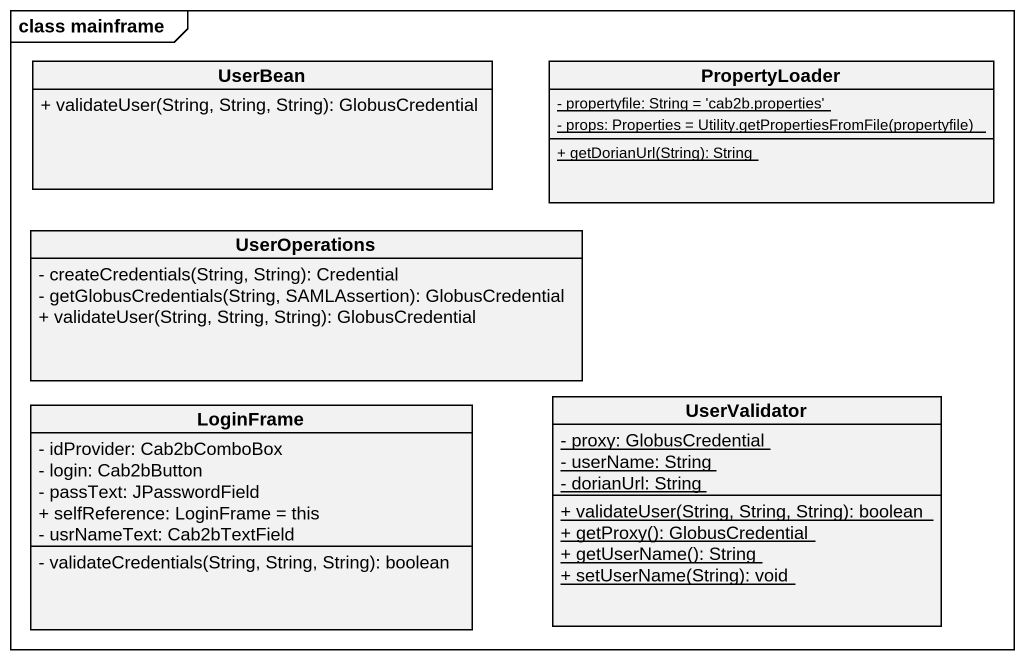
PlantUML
@startuml
mainframe class mainframe
hide circle
hide empty members
skinparam classAttributeIconSize 0
class UserBean {
  + validateUser(String, String, String): GlobusCredential
}
class PropertyLoader {
  {static} - propertyfile: String = 'cab2b.properties'
  {static} {field} - props: Properties = Utility.getPropertiesFromFile(propertyfile)
  {static} + getDorianUrl(String): String
}
class UserOperations {
  - createCredentials(String, String): Credential
  - getGlobusCredentials(String, SAMLAssertion): GlobusCredential
  + validateUser(String, String, String): GlobusCredential
}
class LoginFrame {
  - idProvider: Cab2bComboBox
  - login: Cab2bButton
  - passText: JPasswordField
  + selfReference: LoginFrame = this
  - usrNameText: Cab2bTextField
  - validateCredentials(String, String, String): boolean
}
class UserValidator {
  {static} - proxy: GlobusCredential
  {static} - userName: String
  {static} - dorianUrl: String
  {static} + validateUser(String, String, String): boolean
  {static} + getProxy(): GlobusCredential
  {static} + getUserName(): String
  {static} + setUserName(String): void
}
@enduml
